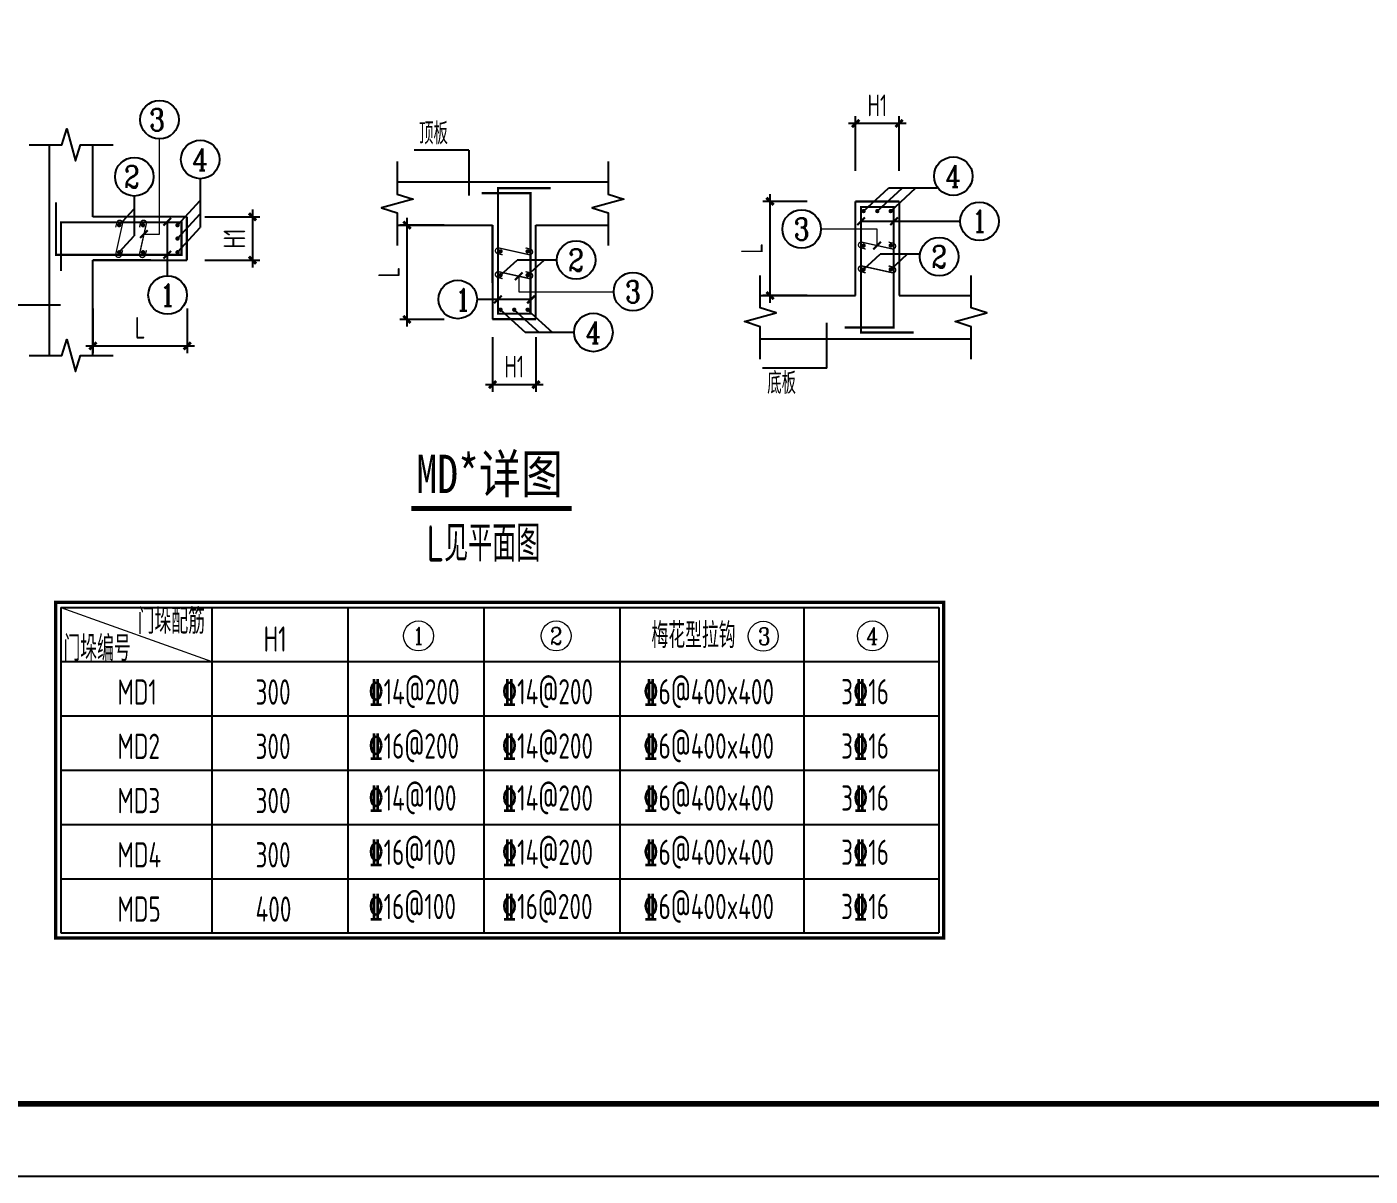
# Model space of a CAD drawing. Extents: x 37906 to 290206, y -18154 to 41246.
# Drawn here: x 97199 to 106489, y 11546 to 19498 of the extents above; entities that cross this region are included whole.
import ezdxf
from ezdxf.enums import TextEntityAlignment as Align

# ---------------------------------------------------------------- set-up
doc = ezdxf.new("R2010")
doc.units = 0
doc.header["$LTSCALE"] = 1000
doc.header["$MEASUREMENT"] = 0
doc.linetypes.add('DASH', pattern=[0.35, 0.25, -0.1])
for name, color, linetype, lineweight in [('3E柱编号', 7, 'Continuous', 13), ('G_DIM_IN（内尺寸）', 3, 'Continuous', 13), ('QZTEXT', 2, 'Continuous', 13), ('REINL', 1, 'Continuous', 0), ('表格边线', 105, 'Continuous', 18)]:
    doc.layers.add(name, color=color, linetype=linetype, lineweight=lineweight)
for name, color, linetype in [('AXIS_TEXT', 7, 'Continuous'), ('DIM', 3, 'Continuous'), ('DIM_SYMB', 3, 'Continuous'), ('ECA_TK', 7, 'Continuous'), ('PUB_DIM', 3, 'Continuous'), ('PUB_TEXT', 7, 'Continuous'), ('REIN', 1, 'Continuous'), ('TAB', 83, 'Continuous'), ('TEXT', 7, 'Continuous'), ('tk', 7, 'Continuous'), ('WALL', 9, 'Continuous')]:
    doc.layers.add(name, color=color, linetype=linetype)
doc.styles.add('_TCH_AXIS', font='COMPLEX', dxfattribs={"bigfont": 'GBCBIG'})
doc.styles.add('TSSD_Dimension', font='tssdeng.shx', dxfattribs={"width": 0.7, "bigfont": 'hztxt.shx'})
doc.styles.add('TSSD_Label', font='tssdeng2.shx', dxfattribs={"width": 0.7, "bigfont": 'tssdchn.shx'})
doc.styles.add('TSSD_Rein', font='tssdeng2.shx', dxfattribs={"width": 0.7, "bigfont": 'tssdchn.shx'})
doc.styles.add('TYDG_01', font='', dxfattribs={"width": 0.8})
doc.styles.get('TYDG_01').set_extended_font_data('SimSun')
doc.dimstyles.new('TSSD_50_50', dxfattribs={"dimtxt": 150, "dimasz": 50, "dimexe": 50, "dimexo": 125, "dimgap": 50, "dimtad": 1, "dimdec": 0, "dimzin": 0, "dimdsep": 46, "dimtxsty": 'TSSD_Dimension', "dimblk": 'ARCHTICK', "dimblk1": 'ARCHTICK', "dimblk2": 'ARCHTICK', "dimcen": 0, "dimdle": 50, "dimclrt": 7, "dimadec": 0, "dimazin": 0, "dimtfac": 1, "dimtdec": 0, "dimtix": 1, "dimtmove": 2, "dimatfit": 3, "dimfxl": 1, "dimtolj": 1, "dimtzin": 0, "dimarcsym": 0})

# ---------------------------------------------------------------- blocks, each defined once
blk = doc.blocks.new('10B_A1E图框')
at = {"layer": 'ECA_TK'}
blk.add_lwpolyline([(0, 0), (841, 0), (841, 594), (0, 594)], close=True, dxfattribs=at)
at = {"layer": 'ECA_TK', "const_width": 0.8}
blk.add_lwpolyline([(831, 10), (831, 584), (18, 584), (18, 10)], close=True, dxfattribs=at)
blk = doc.blocks.new('_ArchTick')
at = {"color": 0, "linetype": 'ByBlock', "const_width": 0.4}
blk.add_lwpolyline([(-0.5, -0.5), (0.5, 0.5)], dxfattribs=at)
blk = doc.blocks.new('*D1189')
at = {"layer": 'Defpoints', "color": 0}
for p in [(102338.6, 18290.5), (102720.8, 18290.5), (102720.8, 17638.4)]:
    blk.add_point(p, dxfattribs=at)
at = {"layer": 'DIM', "color": 0, "lineweight": -2}
for p, q in [((102338.6, 17588.4), (102338.6, 18340.5)), ((102595.8, 18290.5), (102288.6, 18290.5)), ((102595.8, 17638.4), (102288.6, 17638.4))]:
    blk.add_line(p, q, dxfattribs=at)
at = {"layer": 'DIM', "color": 0, "lineweight": -2, "xscale": 50, "yscale": 50, "zscale": 50}
for p, rotation in [((102338.6, 18290.5), 90), ((102338.6, 17638.4), 270)]:
    blk.add_blockref('_ArchTick', p, dxfattribs=dict(at, rotation=rotation))
at = {"layer": 'DIM', "color": 7, "insert": (102213.6, 17964.5), "char_height": 150, "attachment_point": 5, "rotation": 90, "style": 'TSSD_Dimension'}
blk.add_mtext('\\A1;L', dxfattribs=at)
blk = doc.blocks.new('*D1190')
at = {"layer": 'Defpoints', "color": 0}
for p in [(102930.8, 18829.6), (102930.8, 18375.8), (103230.8, 18375.8)]:
    blk.add_point(p, dxfattribs=at)
at = {"layer": 'DIM', "color": 0, "lineweight": -2}
for p, q in [((102930.8, 18500.8), (102930.8, 18879.6)), ((103230.8, 18500.8), (103230.8, 18879.6)), ((103280.8, 18829.6), (102880.8, 18829.6))]:
    blk.add_line(p, q, dxfattribs=at)
at = {"layer": 'DIM', "color": 0, "lineweight": -2, "xscale": 50, "yscale": 50, "zscale": 50, "rotation": 180}
blk.add_blockref('_ArchTick', (102930.8, 18829.6), dxfattribs=at)
at = {"layer": 'DIM', "color": 0, "lineweight": -2, "xscale": 50, "yscale": 50, "zscale": 50}
blk.add_blockref('_ArchTick', (103230.8, 18829.6), dxfattribs=at)
at = {"layer": 'DIM', "color": 7, "insert": (103080.8, 18954.6), "char_height": 150, "attachment_point": 5, "style": 'TSSD_Dimension'}
blk.add_mtext('\\A1;H1', dxfattribs=at)
blk = doc.blocks.new('*D1191')
at = {"layer": 'Defpoints', "color": 0, "linetype": 'Continuous'}
for p in [(97655.8, 17673.2), (98307.9, 17673.2), (98307.9, 17290.9)]:
    blk.add_point(p, dxfattribs=at)
at = {"layer": 'PUB_DIM', "color": 0, "linetype": 'Continuous', "lineweight": -2}
for p, q in [((97655.8, 17548.2), (97655.8, 17240.9)), ((98307.9, 17548.2), (98307.9, 17240.9)), ((97605.8, 17290.9), (98357.9, 17290.9))]:
    blk.add_line(p, q, dxfattribs=at)
at = {"layer": 'PUB_DIM', "color": 0, "linetype": 'Continuous', "lineweight": -2, "xscale": 50, "yscale": 50, "zscale": 50, "rotation": 180}
blk.add_blockref('_ArchTick', (97655.8, 17290.9), dxfattribs=at)
at = {"layer": 'PUB_DIM', "color": 0, "linetype": 'Continuous', "lineweight": -2, "xscale": 50, "yscale": 50, "zscale": 50}
blk.add_blockref('_ArchTick', (98307.9, 17290.9), dxfattribs=at)
at = {"layer": 'PUB_DIM', "color": 7, "linetype": 'Continuous', "insert": (97981.9, 17415.9), "char_height": 150, "attachment_point": 5, "style": 'TSSD_Dimension'}
blk.add_mtext('\\A1;L', dxfattribs=at)
blk = doc.blocks.new('*D1192')
at = {"layer": 'Defpoints', "color": 0}
for p in [(98305.8, 18183.2), (98305.8, 17883.2), (98759.6, 17883.2)]:
    blk.add_point(p, dxfattribs=at)
at = {"layer": 'DIM', "color": 0, "lineweight": -2}
for p, q in [((98759.6, 18233.2), (98759.6, 17833.2)), ((98430.8, 18183.2), (98809.6, 18183.2)), ((98430.8, 17883.2), (98809.6, 17883.2))]:
    blk.add_line(p, q, dxfattribs=at)
at = {"layer": 'DIM', "color": 0, "lineweight": -2, "xscale": 50, "yscale": 50, "zscale": 50}
for p, rotation in [((98759.6, 18183.2), 90), ((98759.6, 17883.2), 270)]:
    blk.add_blockref('_ArchTick', p, dxfattribs=dict(at, rotation=rotation))
at = {"layer": 'DIM', "color": 7, "insert": (98634.6, 18033.2), "char_height": 150, "attachment_point": 5, "rotation": 90, "style": 'TSSD_Dimension'}
blk.add_mtext('\\A1;H1', dxfattribs=at)
blk = doc.blocks.new('*D1193')
at = {"layer": 'Defpoints', "color": 0, "linetype": 'Continuous'}
for p in [(100209.9, 18125.9), (99827.7, 17473.7), (100209.9, 17473.7)]:
    blk.add_point(p, dxfattribs=at)
at = {"layer": 'PUB_DIM', "color": 0, "linetype": 'Continuous', "lineweight": -2}
for p, q in [((100084.9, 18125.9), (99777.7, 18125.9)), ((99827.7, 18175.9), (99827.7, 17423.7)), ((100084.9, 17473.7), (99777.7, 17473.7))]:
    blk.add_line(p, q, dxfattribs=at)
at = {"layer": 'PUB_DIM', "color": 0, "linetype": 'Continuous', "lineweight": -2, "xscale": 50, "yscale": 50, "zscale": 50}
for p, rotation in [((99827.7, 18125.9), 90), ((99827.7, 17473.7), 270)]:
    blk.add_blockref('_ArchTick', p, dxfattribs=dict(at, rotation=rotation))
at = {"layer": 'PUB_DIM', "color": 7, "linetype": 'Continuous', "insert": (99702.7, 17799.8), "char_height": 150, "attachment_point": 5, "rotation": 90, "style": 'TSSD_Dimension'}
blk.add_mtext('\\A1;L', dxfattribs=at)
blk = doc.blocks.new('*D1194')
at = {"layer": 'Defpoints', "color": 0}
for p in [(100419.9, 17475.9), (100719.9, 17475.9), (100419.9, 17022.1)]:
    blk.add_point(p, dxfattribs=at)
at = {"layer": 'DIM', "color": 0, "lineweight": -2}
for p, q in [((100419.9, 17350.9), (100419.9, 16972.1)), ((100719.9, 17350.9), (100719.9, 16972.1)), ((100769.9, 17022.1), (100369.9, 17022.1))]:
    blk.add_line(p, q, dxfattribs=at)
at = {"layer": 'DIM', "color": 0, "lineweight": -2, "xscale": 50, "yscale": 50, "zscale": 50, "rotation": 180}
blk.add_blockref('_ArchTick', (100419.9, 17022.1), dxfattribs=at)
at = {"layer": 'DIM', "color": 0, "lineweight": -2, "xscale": 50, "yscale": 50, "zscale": 50}
blk.add_blockref('_ArchTick', (100719.9, 17022.1), dxfattribs=at)
at = {"layer": 'DIM', "color": 7, "insert": (100569.9, 17147.1), "char_height": 150, "attachment_point": 5, "style": 'TSSD_Dimension'}
blk.add_mtext('\\A1;H1', dxfattribs=at)

msp = doc.modelspace()

# ---------------------------------------------------------------- linework, layer by layer
at = {"color": 0, "const_width": 15}
for points in [[(98196.2, 18175.8), (98143.2, 18122.7)], [(102994.9, 18178.9), (102941.8, 18125.8)], [(103223.5, 18178.9), (103170.4, 18125.8)], [(98035.6, 18090.9), (97982.5, 18037.9)], [(98196.2, 17947.2), (98143.2, 17894.1)], [(103105.8, 18010.9), (103052.8, 17957.9)], [(100574.7, 17746.1), (100627.7, 17799.1)], [(100484, 17638.5), (100430.9, 17585.4)], [(100712.6, 17638.5), (100659.5, 17585.4)]]:
    msp.add_lwpolyline(points, dxfattribs=at)
at = {"layer": '3E柱编号'}
for p, q in [((98116.2, 18064.4), (98116.2, 18720.7)), ((98009.1, 18064.4), (98116.2, 18064.4)), ((103079.3, 18098.9), (102690.6, 18098.9)), ((103079.3, 17984.4), (103079.3, 18098.9)), ((100601.2, 17772.6), (100601.2, 17665.4)), ((100601.2, 17665.4), (101257.4, 17665.4))]:
    msp.add_line(p, q, dxfattribs=at)
at = {"layer": 'DIM'}
for centre in [(98116.2, 18855.4), (98397.9, 18580.4), (97941.9, 18460.8), (103606.2, 18464.8), (102557.3, 18098.9), (103787.3, 18152.3), (103508.5, 17907.6), (100997.6, 17884.5), (98172.2, 17642.2), (100179, 17611.9), (101390.8, 17665.4), (101117.2, 17383.7)]:
    msp.add_circle(centre, 133.3, dxfattribs=at)
at = {"layer": 'DIM_SYMB'}
for p, q in [((100256.3, 18644.4), (99877.8, 18644.4)), ((100256.3, 18644.4), (100256.3, 18331.2)), ((97432.3, 17572.1), (96653.4, 17572.1)), ((102732.6, 17137.2), (102732.6, 17450.4)), ((102732.6, 17137.2), (102285.7, 17137.2))]:
    msp.add_line(p, q, dxfattribs=at)
for points in [[(97215.8, 18681.6), (97440.8, 18681.6), (97475.8, 18791.6), (97535.8, 18571.6), (97570.8, 18681.6), (97795.8, 18681.6)], [(99760.6, 18565.9), (99760.6, 18340.9), (99870.6, 18305.9), (99650.6, 18245.9), (99760.6, 18210.9), (99760.6, 17985.9)], [(101218.4, 18565.9), (101218.4, 18340.9), (101328.4, 18305.9), (101108.4, 18245.9), (101218.4, 18210.9), (101218.4, 17985.9)], [(102271.5, 17198.4), (102271.5, 17423.4), (102161.5, 17458.4), (102381.5, 17518.4), (102271.5, 17553.4), (102271.5, 17778.4)], [(103729.3, 17198.4), (103729.3, 17423.4), (103619.3, 17458.4), (103839.3, 17518.4), (103729.3, 17553.4), (103729.3, 17778.4)], [(97215.8, 17223.9), (97440.8, 17223.9), (97475.8, 17333.9), (97535.8, 17113.9), (97570.8, 17223.9), (97795.8, 17223.9)]]:
    msp.add_lwpolyline(points, dxfattribs=at)
at = {"layer": 'DIM_SYMB', "const_width": 35}
msp.add_lwpolyline([(99857.6, 16166.4), (100967.4, 16166.4)], dxfattribs=at)
at = {"layer": 'G_DIM_IN（内尺寸）'}
for centre in [(99907.8, 15283.7), (100859.6, 15283.7), (102292, 15281.4), (103046.9, 15283.7)]:
    msp.add_circle(centre, 103.7, dxfattribs=at)
at = {"layer": 'QZTEXT', "color": 7}
msp.add_line((97433.3, 15481.2), (98477.5, 15105.8), dxfattribs=at)
at = {"layer": 'REIN', "const_width": 15}
for points in [[(100820.9, 18381.3), (100457.4, 18381.3), (100457.4, 17513.4), (100682.4, 17513.4), (100682.4, 18346.9), (100344.5, 18346.9)], [(97400.4, 18284.1), (97400.4, 17920.7), (98268.3, 17920.7), (98268.3, 18145.7), (97434.8, 18145.7), (97434.8, 17807.7)], [(103331.8, 17383), (102968.3, 17383), (102968.3, 18250.9), (103193.3, 18250.9), (103193.3, 17417.4), (102855.4, 17417.4)]]:
    msp.add_lwpolyline(points, dxfattribs=at)
at = {"layer": 'REIN', "ltscale": 0.5, "const_width": 15}
for points in [[(102986, 18216, 1), (102986, 18231, 1)], [(103080.8, 18216, 1), (103080.8, 18231, 1)], [(103173.1, 18216, 1), (103173.1, 18231, 1)], [(97829.7, 18125.4, -1), (97844.7, 18125.4, -1)], [(97994.4, 18125.4, -1), (98009.4, 18125.4, -1)], [(98233.4, 18125.4, -1), (98248.4, 18125.4, -1)], [(98233.4, 18033.2, -1), (98248.4, 18033.2, -1)], [(97829.7, 17938.3, -1), (97844.7, 17938.3, -1)], [(97994.4, 17938.3, -1), (98009.4, 17938.3, -1)], [(98233.4, 17938.3, -1), (98248.4, 17938.3, -1)], [(100475.1, 17952, -1), (100475.1, 17937, -1)], [(100662.2, 17952, -1), (100662.2, 17937, -1)], [(102986, 17977, 1), (102986, 17992, 1)], [(103173.1, 17977, 1), (103173.1, 17992, 1)], [(100475.1, 17787.3, -1), (100475.1, 17772.3, -1)], [(100662.2, 17787.3, -1), (100662.2, 17772.3, -1)], [(102986, 17812.3, 1), (102986, 17827.3, 1)], [(103173.1, 17812.3, 1), (103173.1, 17827.3, 1)], [(100475.1, 17548.3, -1), (100475.1, 17533.3, -1)], [(100569.9, 17548.3, -1), (100569.9, 17533.3, -1)], [(100662.2, 17548.3, -1), (100662.2, 17533.3, -1)]]:
    msp.add_lwpolyline(points, format="xyb", close=True, dxfattribs=at)
at = {"layer": 'REIN', "linetype": 'DASH', "ltscale": 0.5, "const_width": 10}
for points in [[(97977.6, 18110.8), (97987.1, 18145.5, -0.973933), (98025, 18136.2), (97978.5, 17927, 1.026765), (98016.4, 17917.7), (98026, 17952.4)], [(103158.5, 17844.1), (103193.2, 17834.6, -0.973933), (103183.9, 17796.7), (102974.7, 17843.2, 1.026765), (102965.4, 17805.3), (103000.1, 17795.8)], [(100647.6, 17804.1), (100682.3, 17794.5, -0.973933), (100673, 17756.7), (100463.8, 17803.1, 1.026765), (100454.5, 17765.3), (100489.2, 17755.7)]]:
    msp.add_lwpolyline(points, format="xyb", dxfattribs=at)
at = {"layer": 'REINL', "const_width": 9}
for points in [[(97812.9, 18110.8), (97822.4, 18145.5, -0.973933), (97860.3, 18136.2), (97813.9, 17927, 1.026765), (97851.7, 17917.7), (97861.3, 17952.4)], [(100647.6, 17968.8), (100682.3, 17959.2, -0.973933), (100673, 17921.4), (100463.8, 17967.8, 1.026765), (100454.5, 17929.9), (100489.2, 17920.4)], [(103158.5, 18008.8), (103193.2, 17999.3, -0.973933), (103183.9, 17961.4), (102974.7, 18007.9, 1.026765), (102965.4, 17970), (103000.1, 17960.4)]]:
    msp.add_lwpolyline(points, format="xyb", dxfattribs=at)
at = {"layer": 'TAB'}
for p, q in [((97433.3, 15481.2), (97433.3, 13228.7)), ((97433.3, 15481.2), (103505.1, 15481.2)), ((97433.3, 15481.2), (103505.1, 15481.2)), ((98477.5, 15481.2), (98477.5, 13228.7)), ((99418.5, 15481.2), (99418.5, 13228.7)), ((100359.5, 15481.2), (100359.5, 13228.7)), ((101300.4, 15481.2), (101300.4, 13228.7)), ((102571.5, 15481.2), (102571.5, 13228.7)), ((103505.1, 15481.2), (103505.1, 13228.7)), ((97433.3, 15105.8), (103505.1, 15105.8)), ((97433.3, 14730.4), (103505.1, 14730.4)), ((97433.3, 14355), (103505.1, 14355)), ((97433.3, 13979.5), (103505.1, 13979.5)), ((97433.3, 13979.5), (103505.1, 13979.5)), ((97433.3, 13604.1), (103505.1, 13604.1)), ((97433.3, 13604.1), (103505.1, 13604.1)), ((97433.3, 13228.7), (103505.1, 13228.7)), ((97433.3, 13228.7), (103505.1, 13228.7)), ((97433.3, 13228.7), (103505.1, 13228.7)), ((97433.3, 13228.7), (103505.1, 13228.7)), ((97433.3, 13228.7), (103505.1, 13228.7))]:
    msp.add_line(p, q, dxfattribs=at)
at = {"layer": 'TEXT', "ltscale": 99}
for p, q in [((98397.9, 18447.1), (98397.9, 18109.9)), ((97941.9, 18326.1), (97941.9, 18052.7)), ((103494.8, 18380.6), (103157.5, 18380.6)), ((98169.7, 18149.3), (98169.7, 17775.5)), ((102968.3, 18152.3), (103653.9, 18152.3)), ((100862.9, 17884.5), (100589.5, 17884.5)), ((103373.8, 17924.5), (103100.4, 17924.5)), ((100686, 17611.9), (100312.3, 17611.9)), ((100983.9, 17383.7), (100646.6, 17383.7))]:
    msp.add_line(p, q, dxfattribs=at)
at = {"layer": 'TEXT'}
for p, q in [((102986, 18223.5), (103157.5, 18380.6)), ((103080.8, 18223.5), (103252.4, 18380.6)), ((103173.1, 18223.5), (103344.7, 18380.6)), ((97837.2, 18125.4), (97941.9, 18239.8)), ((98240.9, 18125.4), (98397.9, 18297)), ((98240.9, 18033.2), (98397.9, 18204.7)), ((97837.2, 17938.3), (97941.9, 18052.7)), ((98240.9, 17938.3), (98397.9, 18109.9)), ((100475.1, 17779.8), (100589.5, 17884.5)), ((100662.2, 17779.8), (100776.6, 17884.5)), ((102986, 17819.8), (103100.4, 17924.5)), ((103173.1, 17819.8), (103287.5, 17924.5)), ((100475.1, 17540.8), (100646.6, 17383.7)), ((100569.9, 17540.8), (100741.5, 17383.7)), ((100662.2, 17540.8), (100833.8, 17383.7))]:
    msp.add_line(p, q, dxfattribs=at)
at = {"layer": 'WALL', "ltscale": 80}
for p, q in [((97355.8, 17223.9), (97355.8, 18681.6)), ((97655.8, 18183.2), (97655.8, 18681.6)), ((99760.6, 18425.9), (101218.4, 18425.9)), ((102930.8, 18288.4), (103230.8, 18288.4)), ((102930.8, 17638.4), (102930.8, 18288.4)), ((103230.8, 18288.4), (102930.8, 18288.4)), ((103230.8, 18288.4), (103230.8, 17638.4)), ((98305.8, 18183.2), (97655.8, 18183.2)), ((98305.8, 17883.2), (98305.8, 18183.2)), ((98305.8, 18183.2), (98305.8, 17883.2)), ((99760.6, 18125.9), (100419.9, 18125.9)), ((100419.9, 18125.9), (100419.9, 17475.9)), ((100419.9, 17725.9), (100419.9, 18125.9)), ((100719.9, 17475.9), (100719.9, 18125.9)), ((100719.9, 18125.9), (101218.4, 18125.9)), ((97655.8, 17883.2), (98305.8, 17883.2)), ((97655.8, 17223.9), (97655.8, 17883.2)), ((98055.8, 17883.2), (97655.8, 17883.2)), ((102271.5, 17638.4), (102930.8, 17638.4)), ((103230.8, 17638.4), (103729.3, 17638.4)), ((100419.9, 17475.9), (100719.9, 17475.9)), ((100719.9, 17475.9), (100419.9, 17475.9)), ((102271.5, 17338.4), (103729.3, 17338.4))]:
    msp.add_line(p, q, dxfattribs=at)
at = {"layer": '表格边线'}
msp.add_line((97433.3, 13228.7), (103505.1, 13228.7), dxfattribs=at)
at = {"layer": '表格边线', "const_width": 23.3}
msp.add_lwpolyline([(103540.1, 15516.2), (97398.3, 15516.2), (97398.3, 13193.7), (103540.1, 13193.7)], close=True, dxfattribs=at)

# ---------------------------------------------------------------- block references
at = {"layer": 'tk', "xscale": 50, "yscale": 50, "zscale": 50}
msp.add_blockref('10B_A1E图框', (79956.2, 11546.3), dxfattribs=at)

# ---------------------------------------------------------------- texts
at = {"layer": 'AXIS_TEXT', "style": '_TCH_AXIS'}
for s, width, p, p2 in [('3', 1.064702, (98045.2, 18779.3), (98153.3, 18779.3)), ('4', 0.931614, (98343.9, 18504.3), (98452, 18504.3)), ('2', 1.064702, (97870.9, 18384.7), (97979, 18384.7)), ('4', 0.931614, (103552.2, 18388.7), (103660.3, 18388.7)), ('1', 1.656203, (103733.2, 18076.2), (103841.3, 18076.2)), ('3', 1.064702, (102503.2, 18022.8), (102611.3, 18022.8)), ('2', 1.064702, (100943.6, 17808.4), (101051.7, 17808.4)), ('2', 1.064702, (103454.5, 17831.4), (103562.6, 17831.4)), ('1', 1.656203, (98118.2, 17566.1), (98226.2, 17566.1)), ('1', 1.656203, (100160.9, 17533.4), (100269, 17533.4)), ('3', 1.064702, (101336.8, 17589.3), (101444.8, 17589.3)), ('4', 0.931614, (101063.2, 17307.6), (101171.2, 17307.6))]:
    msp.add_text(s, height=152.2, dxfattribs=dict(at, width=width)).set_placement(p, p2, align=Align.FIT)
at = {"layer": 'AXIS_TEXT', "lineweight": 15, "style": '_TCH_AXIS'}
for s, width, p, p2 in [('1', 1.656203, (99865.8, 15224.5), (99949.8, 15224.5)), ('2', 1.064702, (100817.6, 15224.5), (100901.7, 15224.5)), ('3', 1.064702, (102256.2, 15222.2), (102340.2, 15222.2)), ('4', 0.931614, (103004.9, 15224.5), (103088.9, 15224.5))]:
    msp.add_text(s, height=118.4, dxfattribs=dict(at, width=width)).set_placement(p, p2, align=Align.FIT)
at = {"layer": 'PUB_TEXT', "style": 'TYDG_01', "width": 0.8}
msp.add_text('MD*详图', height=265.82, dxfattribs=at).set_placement((99892.2, 16271.8))
at = {"layer": 'QZTEXT', "color": 7, "lineweight": 15, "style": 'TSSD_Rein', "width": 0.7}
for s, p in [('门垛配筋', (97965.3, 15298.3)), ('H1', (98836, 15175)), ('梅花型拉钩', (101518.7, 15199.7)), ('门垛编号', (97451.9, 15110.4))]:
    msp.add_text(s, height=175, dxfattribs=at).set_placement(p)
at = {"layer": 'QZTEXT', "color": 1, "lineweight": 15, "style": 'TSSD_Rein', "width": 0.7}
for s, p in [('MD1', (97825.1, 14808.1)), ('300', (98780.6, 14808.1)), ('\x8414@200', (99561.3, 14810.2)), ('\x8414@200', (100484.7, 14810.2)), ('\x846@400x400', (101462.7, 14810.2)), ('3\x8416', (102830.8, 14810.2)), ('MD2', (97825.1, 14432.7)), ('300', (98780.6, 14432.7)), ('\x8416@200', (99561.3, 14434.8)), ('\x8414@200', (100484.7, 14434.8)), ('\x846@400x400', (101462.7, 14434.8)), ('3\x8416', (102830.8, 14434.8)), ('MD3', (97825.1, 14057.2)), ('300', (98780.6, 14057.2)), ('\x8414@100', (99561.3, 14075)), ('\x8414@200', (100484.7, 14075)), ('\x846@400x400', (101462.7, 14075)), ('3\x8416', (102830.8, 14075)), ('MD4', (97825.1, 13681.8)), ('300', (98780.6, 13681.8)), ('\x8416@100', (99561.3, 13699.6)), ('\x8414@200', (100484.7, 13699.6)), ('\x846@400x400', (101462.7, 13699.6)), ('3\x8416', (102830.8, 13699.6)), ('MD5', (97825.1, 13306.4)), ('400', (98780.6, 13306.4)), ('\x8416@100', (99561.3, 13324.2)), ('\x8416@200', (100484.7, 13324.2)), ('\x846@400x400', (101462.7, 13324.2)), ('3\x8416', (102830.8, 13324.2))]:
    msp.add_text(s, height=175, dxfattribs=at).set_placement(p)
at = {"layer": 'TEXT', "ltscale": 99, "style": 'TSSD_Label', "width": 0.7}
for s, rotation, p in [('顶板', 0.00001, (99911.5, 18685.5)), ('底板', 359.99999, (102319.4, 16958.5))]:
    msp.add_text(s, height=150, rotation=rotation, dxfattribs=at).set_placement(p)
at = {"layer": 'TEXT', "style": 'TSSD_Label', "width": 0.7}
msp.add_text('L见平面图', height=250, dxfattribs=at).set_placement((99964.8, 15798.7))

# ---------------------------------------------------------------- dimensions: what is measured, and where the dimension line sits
at = {"layer": 'DIM'}
for base, p1, p2, picture, middle in [((102930.8, 18829.6), (103230.8, 18375.8), (102930.8, 18375.8), '*D1190', (103080.8, 18954.6)), ((100419.9, 17022.1), (100719.9, 17475.9), (100419.9, 17475.9), '*D1194', (100569.9, 17147.1))]:
    dim = msp.add_linear_dim(base=base, p1=p1, p2=p2, text='H1', dimstyle='TSSD_50_50', dxfattribs=at)
    dim.commit()
    dim.dimension.update_dxf_attribs({"geometry": picture, "text_midpoint": middle, "dimtype": 160})
for base, p1, p2, text, picture, middle in [((102338.6, 18290.5), (102720.8, 17638.4), (102720.8, 18290.5), 'L', '*D1189', (102213.6, 17964.5)), ((98759.6, 17883.2), (98305.8, 18183.2), (98305.8, 17883.2), 'H1', '*D1192', (98634.6, 18033.2))]:
    dim = msp.add_linear_dim(base=base, p1=p1, p2=p2, angle=90, text=text, dimstyle='TSSD_50_50', dxfattribs=at)
    dim.commit()
    dim.dimension.update_dxf_attribs({"geometry": picture, "text_midpoint": middle, "dimtype": 160})
at = {"layer": 'PUB_DIM', "linetype": 'Continuous'}
dim = msp.add_linear_dim(base=(99827.7, 17473.7), p1=(100209.9, 18125.9), p2=(100209.9, 17473.7), angle=270, text='L', dimstyle='TSSD_50_50', dxfattribs=at)
dim.commit()
dim.dimension.update_dxf_attribs({"geometry": '*D1193', "text_midpoint": (99702.7, 17799.8), "dimtype": 160})
dim = msp.add_linear_dim(base=(98307.9, 17290.9), p1=(97655.8, 17673.2), p2=(98307.9, 17673.2), text='L', dimstyle='TSSD_50_50', dxfattribs=at)
dim.commit()
dim.dimension.update_dxf_attribs({"geometry": '*D1191', "text_midpoint": (97981.9, 17415.9), "dimtype": 160})

doc.saveas('drawing.dxf')
